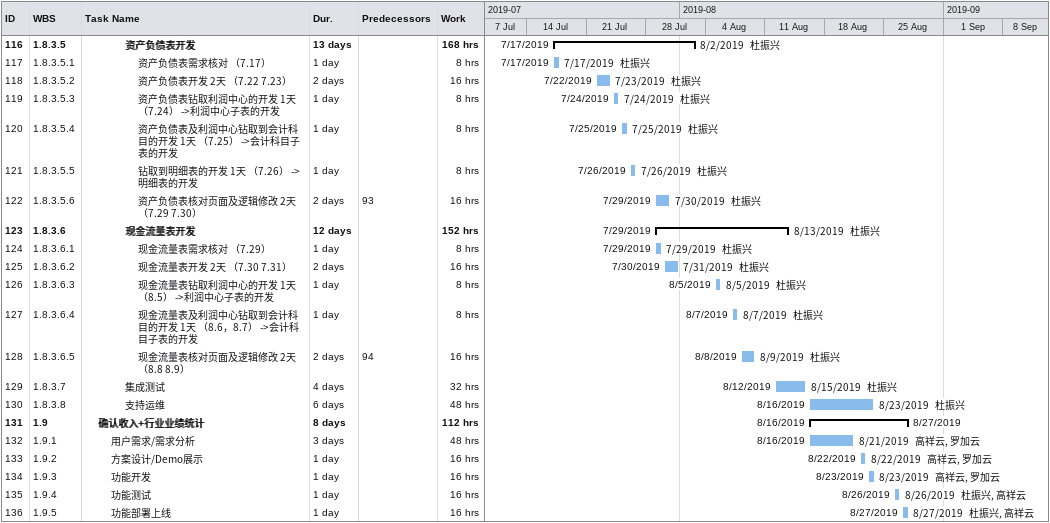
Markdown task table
| ID | WBS | Task | Duration | Start | Finish | Predecessors | Resources | Work (h) |
|---|---|---|---|---|---|---|---|---|
| 116 | 1.8.3.5 | **资产负债表开发** | 13d | 2019-07-17 | 2019-08-02 |  | 杜振兴 | 168 |
| 117 | 1.8.3.5.1 | 资产负债表需求核对 （7.17） | 1d | 2019-07-17 | 2019-07-17 |  | 杜振兴 | 8 |
| 118 | 1.8.3.5.2 | 资产负债表开发 2天 （7.22 7.23） | 2d | 2019-07-22 | 2019-07-23 |  | 杜振兴 | 16 |
| 119 | 1.8.3.5.3 | 资产负债表钻取利润中心的开发 1天 （7.24） ->利润中心子表的开发 | 1d | 2019-07-24 | 2019-07-24 |  | 杜振兴 | 8 |
| 120 | 1.8.3.5.4 | 资产负债表及利润中心钻取到会计科目的开发 1天 （7.25） ->会计科目子表的开发 | 1d | 2019-07-25 | 2019-07-25 |  | 杜振兴 | 8 |
| 121 | 1.8.3.5.5 | 钻取到明细表的开发 1天 （7.26） ->明细表的开发 | 1d | 2019-07-26 | 2019-07-26 |  | 杜振兴 | 8 |
| 122 | 1.8.3.5.6 | 资产负债表核对页面及逻辑修改 2天 （7.29 7.30） | 2d | 2019-07-29 | 2019-07-30 | 93 | 杜振兴 | 16 |
| 123 | 1.8.3.6 | **现金流量表开发** | 12d | 2019-07-29 | 2019-08-13 |  | 杜振兴 | 152 |
| 124 | 1.8.3.6.1 | 现金流量表需求核对 （7.29） | 1d | 2019-07-29 | 2019-07-29 |  | 杜振兴 | 8 |
| 125 | 1.8.3.6.2 | 现金流量表开发 2天 （7.30 7.31） | 2d | 2019-07-30 | 2019-07-31 |  | 杜振兴 | 16 |
| 126 | 1.8.3.6.3 | 现金流量表钻取利润中心的开发 1天 （8.5） ->利润中心子表的开发 | 1d | 2019-08-05 | 2019-08-05 |  | 杜振兴 | 8 |
| 127 | 1.8.3.6.4 | 现金流量表及利润中心钻取到会计科目的开发 1天 （8.6，8.7） ->会计科目子表的开发 | 1d | 2019-08-07 | 2019-08-07 |  | 杜振兴 | 8 |
| 128 | 1.8.3.6.5 | 现金流量表核对页面及逻辑修改 2天 （8.8 8.9） | 2d | 2019-08-08 | 2019-08-09 | 94 | 杜振兴 | 16 |
| 129 | 1.8.3.7 | 集成测试 | 4d | 2019-08-12 | 2019-08-15 |  | 杜振兴 | 32 |
| 130 | 1.8.3.8 | 支持运维 | 6d | 2019-08-16 | 2019-08-23 |  | 杜振兴 | 48 |
| 131 | 1.9 | **确认收入+行业业绩统计** | 8d | 2019-08-16 | 2019-08-27 |  |  | 112 |
| 132 | 1.9.1 | 用户需求/需求分析 | 3d | 2019-08-16 | 2019-08-21 |  | 高祥云, 罗加云 | 48 |
| 133 | 1.9.2 | 方案设计/Demo展示 | 1d | 2019-08-22 | 2019-08-22 |  | 高祥云, 罗加云 | 16 |
| 134 | 1.9.3 | 功能开发 | 1d | 2019-08-23 | 2019-08-23 |  | 高祥云, 罗加云 | 16 |
| 135 | 1.9.4 | 功能测试 | 1d | 2019-08-26 | 2019-08-26 |  | 杜振兴, 高祥云 | 16 |
| 136 | 1.9.5 | 功能部署上线 | 1d | 2019-08-27 | 2019-08-27 |  | 杜振兴, 高祥云 | 16 |
